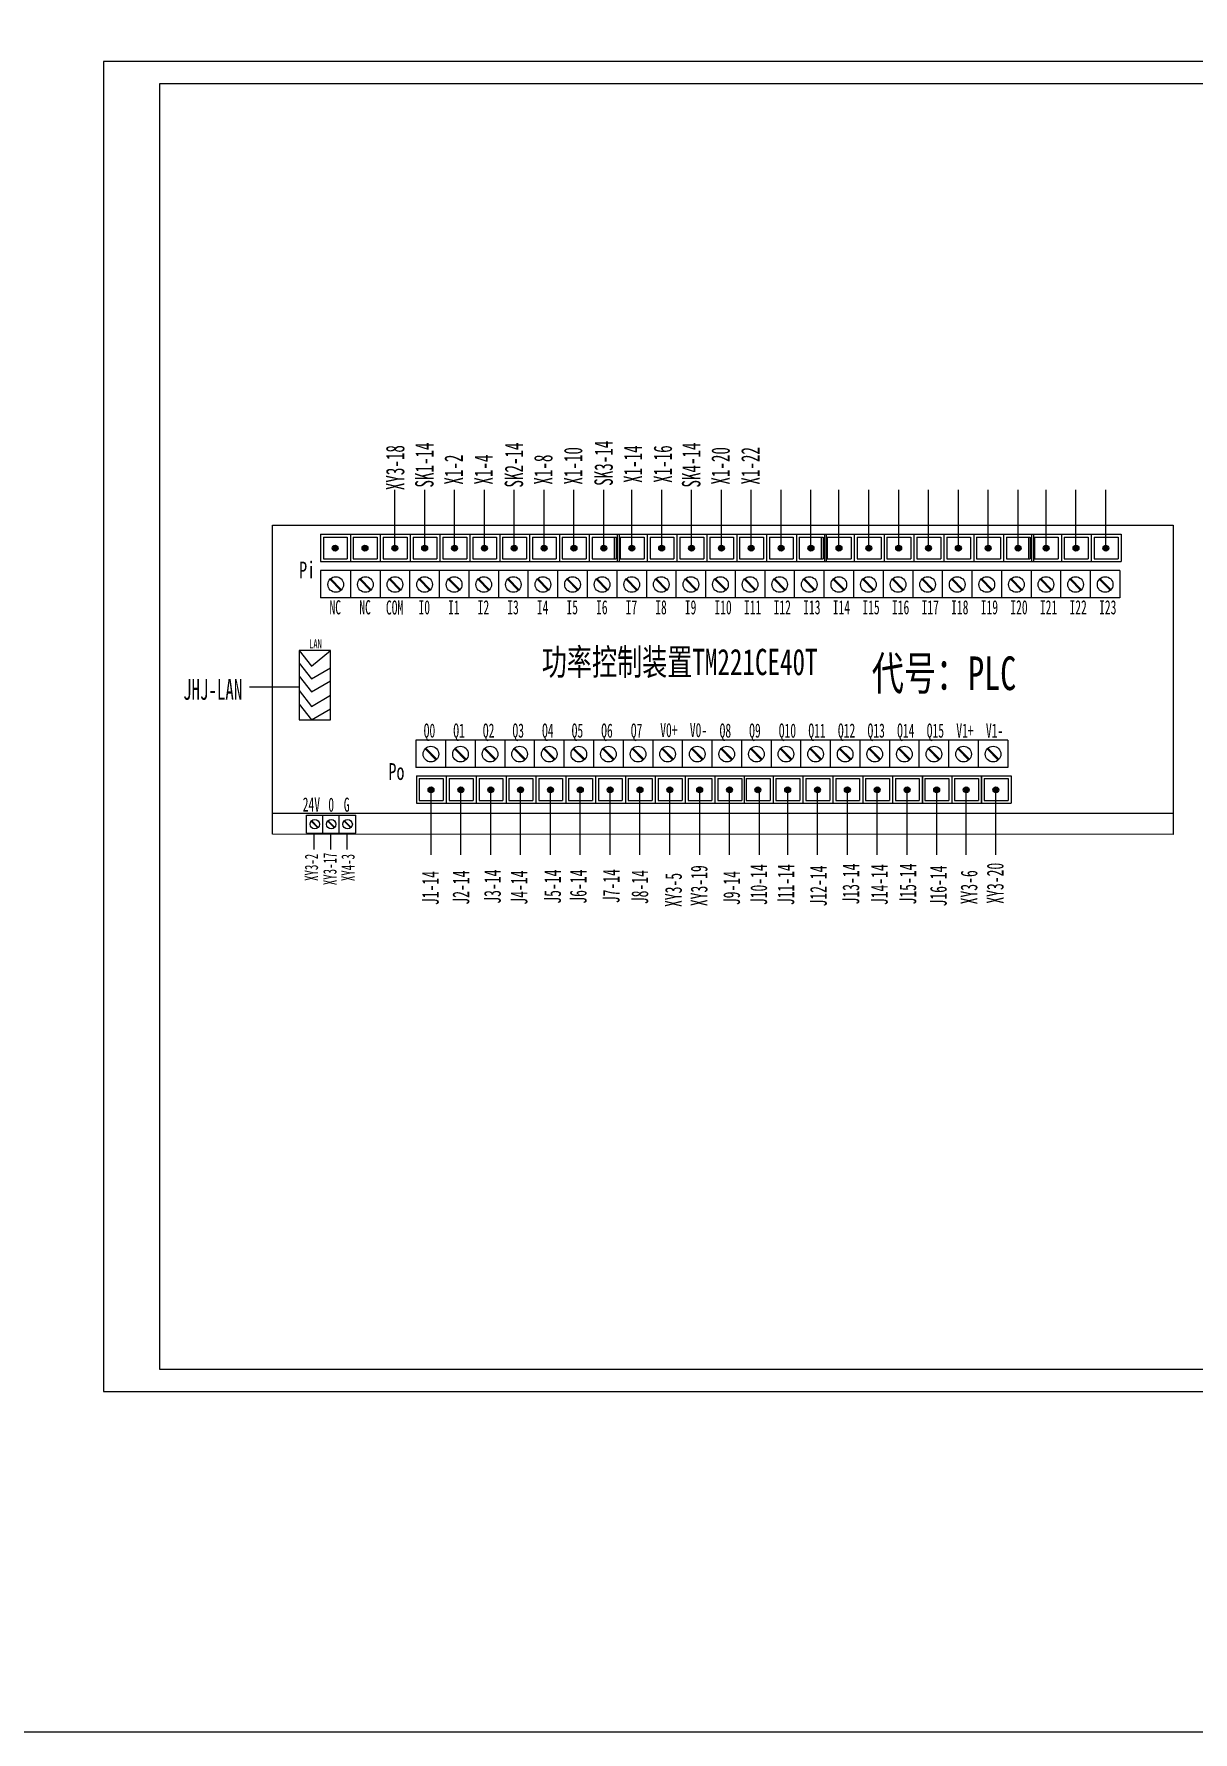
# Model space of a CAD drawing. Header units: millimetres. Extents: x -2527 to 7788, y -1442 to 1215.
# Drawn here: x 2021 to 2538, y -1442 to -684 of the extents above; entities that cross this region are included whole.
import ezdxf

# ---------------------------------------------------------------- set-up
doc = ezdxf.new("R2010")
doc.units = ezdxf.units.MM
doc.header["$MEASUREMENT"] = 0
doc.styles.get("Standard").update_dxf_attribs({"font": '', "width": 0.7, "height": 6})
doc.styles.get('Standard').set_extended_font_data('SimSun')

msp = doc.modelspace()

# ---------------------------------------------------------------- hatches: boundary and pattern name
for points in [[(2155.24, -914.84, -1), (2155.24, -912.2, -1)], [(2168.57, -914.84, -1), (2168.57, -912.2, -1)], [(2181.9, -914.84, -1), (2181.9, -912.2, -1)], [(2195.23, -914.84, -1), (2195.23, -912.2, -1)], [(2208.56, -914.84, -1), (2208.56, -912.2, -1)], [(2221.89, -914.84, -1), (2221.89, -912.2, -1)], [(2235.22, -914.84, -1), (2235.22, -912.2, -1)], [(2248.55, -914.84, -1), (2248.55, -912.2, -1)], [(2261.88, -914.84, -1), (2261.88, -912.2, -1)], [(2275.21, -914.84, -1), (2275.21, -912.2, -1)], [(2287.73, -914.84, -1), (2287.73, -912.2, -1)], [(2301.06, -914.84, -1), (2301.06, -912.2, -1)], [(2314.39, -914.84, -1), (2314.39, -912.2, -1)], [(2327.72, -914.84, -1), (2327.72, -912.2, -1)], [(2341.05, -914.84, -1), (2341.05, -912.2, -1)], [(2354.38, -914.84, -1), (2354.38, -912.2, -1)], [(2367.71, -914.84, -1), (2367.71, -912.2, -1)], [(2380.23, -914.84, -1), (2380.23, -912.2, -1)], [(2393.56, -914.84, -1), (2393.56, -912.2, -1)], [(2406.89, -914.84, -1), (2406.89, -912.2, -1)], [(2420.22, -914.84, -1), (2420.22, -912.2, -1)], [(2433.55, -914.84, -1), (2433.55, -912.2, -1)], [(2446.88, -914.84, -1), (2446.88, -912.2, -1)], [(2460.21, -914.84, -1), (2460.21, -912.2, -1)], [(2472.73, -914.84, -1), (2472.73, -912.2, -1)], [(2486.06, -914.84, -1), (2486.06, -912.2, -1)], [(2499.39, -914.84, -1), (2499.39, -912.2, -1)], [(2198.05, -1022.71, -1), (2198.05, -1020.07, -1)], [(2211.38, -1022.71, -1), (2211.38, -1020.07, -1)], [(2224.72, -1022.71, -1), (2224.72, -1020.07, -1)], [(2238.05, -1022.71, -1), (2238.05, -1020.07, -1)], [(2251.38, -1022.71, -1), (2251.38, -1020.07, -1)], [(2264.71, -1022.71, -1), (2264.71, -1020.07, -1)], [(2278.04, -1022.71, -1), (2278.04, -1020.07, -1)], [(2291.37, -1022.71, -1), (2291.37, -1020.07, -1)], [(2304.7, -1022.71, -1), (2304.7, -1020.07, -1)], [(2318.03, -1022.71, -1), (2318.03, -1020.07, -1)], [(2331.36, -1022.71, -1), (2331.36, -1020.07, -1)], [(2343.99, -1022.71, -1), (2343.99, -1020.07, -1)], [(2357.32, -1022.71, -1), (2357.32, -1020.07, -1)], [(2370.65, -1022.71, -1), (2370.65, -1020.07, -1)], [(2383.98, -1022.71, -1), (2383.98, -1020.07, -1)], [(2397.31, -1022.71, -1), (2397.31, -1020.07, -1)], [(2410.64, -1022.71, -1), (2410.64, -1020.07, -1)], [(2423.86, -1022.71, -1), (2423.86, -1020.07, -1)], [(2437.07, -1022.71, -1), (2437.07, -1020.07, -1)], [(2450.29, -1022.71, -1), (2450.29, -1020.07, -1)]]:
    msp.add_hatch(color=0).paths.add_polyline_path(points)

# ---------------------------------------------------------------- linework, layer by layer
at = {"color": 0}
for p, q in [((2181.9, -913.52), (2181.9, -887.47)), ((2195.23, -913.52), (2195.23, -887.47)), ((2208.56, -913.52), (2208.56, -887.47)), ((2221.89, -913.52), (2221.89, -887.47)), ((2235.22, -913.52), (2235.22, -887.47)), ((2248.55, -913.52), (2248.55, -887.47)), ((2261.88, -913.52), (2261.88, -887.47)), ((2275.21, -913.52), (2275.21, -887.47)), ((2287.73, -913.52), (2287.73, -887.47)), ((2301.06, -913.52), (2301.06, -887.47)), ((2314.39, -913.52), (2314.39, -887.47)), ((2327.72, -913.52), (2327.72, -887.47)), ((2341.05, -913.52), (2341.05, -887.47)), ((2354.38, -913.52), (2354.38, -887.47)), ((2367.71, -913.52), (2367.71, -887.47)), ((2380.23, -913.52), (2380.23, -887.47)), ((2393.56, -913.52), (2393.56, -887.47)), ((2406.89, -913.52), (2406.89, -887.47)), ((2420.22, -913.52), (2420.22, -887.47)), ((2433.55, -913.52), (2433.55, -887.47)), ((2446.88, -913.52), (2446.88, -887.47)), ((2460.21, -913.52), (2460.21, -887.47)), ((2472.73, -913.52), (2472.73, -887.47)), ((2486.06, -913.52), (2486.06, -887.47)), ((2499.39, -913.52), (2499.39, -887.47)), ((2148.74, -907.26), (2162.07, -907.26)), ((2148.74, -907.26), (2148.74, -919.49)), ((2150.02, -908.53), (2150.02, -918.31)), ((2150.02, -908.53), (2160.68, -908.53)), ((2160.68, -908.53), (2160.68, -918.31)), ((2162.07, -907.26), (2162.07, -919.49)), ((2162.07, -907.26), (2175.4, -907.26)), ((2162.07, -907.26), (2162.07, -919.49)), ((2163.35, -908.53), (2163.35, -918.31)), ((2163.35, -908.53), (2174.01, -908.53)), ((2174.01, -908.53), (2174.01, -918.31)), ((2175.4, -907.26), (2175.4, -919.49)), ((2175.4, -907.26), (2188.73, -907.26)), ((2175.4, -907.26), (2175.4, -919.49)), ((2176.68, -908.53), (2176.68, -918.31)), ((2176.68, -908.53), (2187.35, -908.53)), ((2187.35, -908.53), (2187.35, -918.31)), ((2188.73, -907.26), (2202.06, -907.26)), ((2188.73, -907.26), (2188.73, -919.49)), ((2188.73, -907.26), (2188.73, -919.49)), ((2190.01, -908.53), (2200.68, -908.53)), ((2190.01, -908.53), (2190.01, -918.31)), ((2200.68, -908.53), (2200.68, -918.31)), ((2202.06, -907.26), (2202.06, -919.49)), ((2202.06, -907.26), (2215.39, -907.26)), ((2202.06, -907.26), (2202.06, -919.49)), ((2203.34, -908.53), (2203.34, -918.31)), ((2203.34, -908.53), (2214.01, -908.53)), ((2214.01, -908.53), (2214.01, -918.31)), ((2215.39, -907.26), (2228.72, -907.26)), ((2215.39, -907.26), (2215.39, -919.49)), ((2215.39, -907.26), (2215.39, -919.49)), ((2216.67, -908.53), (2227.34, -908.53)), ((2216.67, -908.53), (2216.67, -918.31)), ((2227.34, -908.53), (2227.34, -918.31)), ((2228.72, -907.26), (2242.06, -907.26)), ((2228.72, -907.26), (2228.72, -919.49)), ((2228.72, -907.26), (2228.72, -919.49)), ((2230, -908.53), (2240.67, -908.53)), ((2230, -908.53), (2230, -918.31)), ((2240.67, -908.53), (2240.67, -918.31)), ((2242.06, -907.26), (2242.06, -919.49)), ((2242.06, -907.26), (2242.06, -919.49)), ((2242.06, -907.26), (2255.39, -907.26)), ((2243.33, -908.53), (2243.33, -918.31)), ((2243.33, -908.53), (2254, -908.53)), ((2254, -908.53), (2254, -918.31)), ((2255.39, -907.26), (2255.39, -919.49)), ((2255.39, -907.26), (2268.72, -907.26)), ((2255.39, -907.26), (2255.39, -919.49)), ((2256.66, -908.53), (2256.66, -918.31)), ((2256.66, -908.53), (2267.33, -908.53)), ((2267.33, -908.53), (2267.33, -918.31)), ((2268.72, -907.26), (2282.05, -907.26)), ((2268.72, -907.26), (2268.72, -919.49)), ((2268.72, -907.26), (2268.72, -919.49)), ((2269.99, -908.53), (2280.66, -908.53)), ((2269.99, -908.53), (2269.99, -918.31)), ((2279.84, -908.53), (2279.84, -918.31)), ((2280.66, -908.53), (2280.66, -918.31)), ((2281.23, -907.26), (2294.56, -907.26)), ((2281.23, -907.26), (2281.23, -919.49)), ((2281.23, -907.26), (2281.23, -919.49)), ((2282.05, -907.26), (2282.05, -919.49)), ((2282.05, -907.26), (2282.05, -919.49)), ((2282.51, -908.53), (2293.17, -908.53)), ((2282.51, -908.53), (2282.51, -918.31)), ((2293.17, -908.53), (2293.17, -918.31)), ((2294.56, -907.26), (2294.56, -919.49)), ((2294.56, -907.26), (2307.89, -907.26)), ((2294.56, -907.26), (2294.56, -919.49)), ((2295.84, -908.53), (2295.84, -918.31)), ((2295.84, -908.53), (2306.51, -908.53)), ((2306.51, -908.53), (2306.51, -918.31)), ((2307.89, -907.26), (2321.22, -907.26)), ((2307.89, -907.26), (2307.89, -919.49)), ((2307.89, -907.26), (2307.89, -919.49)), ((2309.17, -908.53), (2319.84, -908.53)), ((2309.17, -908.53), (2309.17, -918.31)), ((2319.84, -908.53), (2319.84, -918.31)), ((2321.22, -907.26), (2334.55, -907.26)), ((2321.22, -907.26), (2321.22, -919.49)), ((2321.22, -907.26), (2321.22, -919.49)), ((2322.5, -908.53), (2333.17, -908.53)), ((2322.5, -908.53), (2322.5, -918.31)), ((2333.17, -908.53), (2333.17, -918.31)), ((2334.55, -907.26), (2334.55, -919.49)), ((2334.55, -907.26), (2334.55, -919.49)), ((2334.55, -907.26), (2347.88, -907.26)), ((2335.83, -908.53), (2335.83, -918.31)), ((2335.83, -908.53), (2346.5, -908.53)), ((2346.5, -908.53), (2346.5, -918.31)), ((2347.88, -907.26), (2347.88, -919.49)), ((2347.88, -907.26), (2361.22, -907.26)), ((2347.88, -907.26), (2347.88, -919.49)), ((2349.16, -908.53), (2349.16, -918.31)), ((2349.16, -908.53), (2359.83, -908.53)), ((2359.83, -908.53), (2359.83, -918.31)), ((2361.22, -907.26), (2374.55, -907.26)), ((2361.22, -907.26), (2361.22, -919.49)), ((2361.22, -907.26), (2361.22, -919.49)), ((2362.49, -908.53), (2373.16, -908.53)), ((2362.49, -908.53), (2362.49, -918.31)), ((2372.34, -908.53), (2372.34, -918.31)), ((2373.16, -908.53), (2373.16, -918.31)), ((2373.73, -907.26), (2387.06, -907.26)), ((2373.73, -907.26), (2373.73, -919.49)), ((2373.73, -907.26), (2373.73, -919.49)), ((2374.55, -907.26), (2374.55, -919.49)), ((2374.55, -907.26), (2374.55, -919.49)), ((2375.01, -908.53), (2385.67, -908.53)), ((2375.01, -908.53), (2375.01, -918.31)), ((2385.67, -908.53), (2385.67, -918.31)), ((2387.06, -907.26), (2387.06, -919.49)), ((2387.06, -907.26), (2400.39, -907.26)), ((2387.06, -907.26), (2387.06, -919.49)), ((2388.34, -908.53), (2388.34, -918.31)), ((2388.34, -908.53), (2399, -908.53)), ((2399, -908.53), (2399, -918.31)), ((2400.39, -907.26), (2413.72, -907.26)), ((2400.39, -907.26), (2400.39, -919.49)), ((2400.39, -907.26), (2400.39, -919.49)), ((2401.67, -908.53), (2412.33, -908.53)), ((2401.67, -908.53), (2401.67, -918.31)), ((2412.33, -908.53), (2412.33, -918.31)), ((2413.72, -907.26), (2427.05, -907.26)), ((2413.72, -907.26), (2413.72, -919.49)), ((2413.72, -907.26), (2413.72, -919.49)), ((2415, -908.53), (2425.67, -908.53)), ((2415, -908.53), (2415, -918.31)), ((2425.67, -908.53), (2425.67, -918.31)), ((2427.05, -907.26), (2427.05, -919.49)), ((2427.05, -907.26), (2427.05, -919.49)), ((2427.05, -907.26), (2440.38, -907.26)), ((2428.33, -908.53), (2428.33, -918.31)), ((2428.33, -908.53), (2439, -908.53)), ((2439, -908.53), (2439, -918.31)), ((2440.38, -907.26), (2440.38, -919.49)), ((2440.38, -907.26), (2453.71, -907.26)), ((2440.38, -907.26), (2440.38, -919.49)), ((2441.66, -908.53), (2441.66, -918.31)), ((2441.66, -908.53), (2452.33, -908.53)), ((2452.33, -908.53), (2452.33, -918.31)), ((2453.71, -907.26), (2467.04, -907.26)), ((2453.71, -907.26), (2453.71, -919.49)), ((2453.71, -907.26), (2453.71, -919.49)), ((2454.99, -908.53), (2465.66, -908.53)), ((2454.99, -908.53), (2454.99, -918.31)), ((2464.84, -908.53), (2464.84, -918.31)), ((2465.66, -908.53), (2465.66, -918.31)), ((2466.23, -907.26), (2479.56, -907.26)), ((2466.23, -907.26), (2466.23, -919.49)), ((2466.23, -907.26), (2466.23, -919.49)), ((2467.04, -907.26), (2467.04, -919.49)), ((2467.04, -907.26), (2467.04, -919.49)), ((2467.51, -908.53), (2478.17, -908.53)), ((2467.51, -908.53), (2467.51, -918.31)), ((2478.17, -908.53), (2478.17, -918.31)), ((2479.56, -907.26), (2479.56, -919.49)), ((2479.56, -907.26), (2492.89, -907.26)), ((2479.56, -907.26), (2479.56, -919.49)), ((2480.84, -908.53), (2480.84, -918.31)), ((2480.84, -908.53), (2491.5, -908.53)), ((2491.5, -908.53), (2491.5, -918.31)), ((2492.89, -907.26), (2506.22, -907.26)), ((2492.89, -907.26), (2492.89, -919.49)), ((2492.89, -907.26), (2492.89, -919.49)), ((2494.17, -908.53), (2504.83, -908.53)), ((2494.17, -908.53), (2494.17, -918.31)), ((2504.83, -908.53), (2504.83, -918.31)), ((2506.22, -907.26), (2506.22, -919.49)), ((2506.22, -907.26), (2506.22, -919.49)), ((2148.74, -919.49), (2162.07, -919.49)), ((2148.74, -923.47), (2148.74, -935.7)), ((2505.64, -923.47), (2148.74, -923.47)), ((2150.02, -918.31), (2160.68, -918.31)), ((2162.07, -919.49), (2175.4, -919.49)), ((2162.07, -923.47), (2162.07, -935.7)), ((2163.35, -918.31), (2174.01, -918.31)), ((2175.29, -923.47), (2175.29, -935.7)), ((2175.4, -919.49), (2188.73, -919.49)), ((2176.68, -918.31), (2187.35, -918.31)), ((2188.5, -923.47), (2188.5, -935.7)), ((2188.73, -919.49), (2202.06, -919.49)), ((2190.01, -918.31), (2200.68, -918.31)), ((2201.71, -923.47), (2201.71, -935.7)), ((2202.06, -919.49), (2215.39, -919.49)), ((2203.34, -918.31), (2214.01, -918.31)), ((2214.93, -923.47), (2214.93, -935.7)), ((2215.39, -919.49), (2228.72, -919.49)), ((2216.67, -918.31), (2227.34, -918.31)), ((2228.14, -923.47), (2228.14, -935.7)), ((2228.14, -923.47), (2228.14, -935.7)), ((2228.72, -919.49), (2242.06, -919.49)), ((2230, -918.31), (2240.67, -918.31)), ((2241.36, -923.47), (2241.36, -935.7)), ((2242.06, -919.49), (2255.39, -919.49)), ((2243.33, -918.31), (2254, -918.31)), ((2254.57, -923.47), (2254.57, -935.7)), ((2255.39, -919.49), (2268.72, -919.49)), ((2256.66, -918.31), (2267.33, -918.31)), ((2267.78, -923.47), (2267.78, -935.7)), ((2268.72, -919.49), (2282.05, -919.49)), ((2269.99, -918.31), (2280.66, -918.31)), ((2281, -923.47), (2281, -935.7)), ((2281, -923.47), (2281, -935.7)), ((2281.23, -919.49), (2294.56, -919.49)), ((2282.51, -918.31), (2293.17, -918.31)), ((2294.21, -923.47), (2294.21, -935.7)), ((2294.56, -919.49), (2307.89, -919.49)), ((2295.84, -918.31), (2306.51, -918.31)), ((2307.43, -923.47), (2307.43, -935.7)), ((2307.89, -919.49), (2321.22, -919.49)), ((2309.17, -918.31), (2319.84, -918.31)), ((2320.64, -923.47), (2320.64, -935.7)), ((2320.64, -923.47), (2320.64, -935.7)), ((2321.22, -919.49), (2334.55, -919.49)), ((2322.5, -918.31), (2333.17, -918.31)), ((2333.86, -923.47), (2333.86, -935.7)), ((2334.55, -919.49), (2347.88, -919.49)), ((2335.83, -918.31), (2346.5, -918.31)), ((2347.07, -923.47), (2347.07, -935.7)), ((2347.88, -919.49), (2361.22, -919.49)), ((2349.16, -918.31), (2359.83, -918.31)), ((2360.28, -923.47), (2360.28, -935.7)), ((2361.22, -919.49), (2374.55, -919.49)), ((2362.49, -918.31), (2373.16, -918.31)), ((2373.5, -923.47), (2373.5, -935.7)), ((2373.5, -923.47), (2373.5, -935.7)), ((2373.73, -919.49), (2387.06, -919.49)), ((2375.01, -918.31), (2385.67, -918.31)), ((2386.71, -923.47), (2386.71, -935.7)), ((2387.06, -919.49), (2400.39, -919.49)), ((2388.34, -918.31), (2399, -918.31)), ((2399.93, -923.47), (2399.93, -935.7)), ((2400.39, -919.49), (2413.72, -919.49)), ((2401.67, -918.31), (2412.33, -918.31)), ((2413.14, -923.47), (2413.14, -935.7)), ((2413.14, -923.47), (2413.14, -935.7)), ((2413.72, -919.49), (2427.05, -919.49)), ((2415, -918.31), (2425.67, -918.31)), ((2426.35, -923.47), (2426.35, -935.7)), ((2427.05, -919.49), (2440.38, -919.49)), ((2428.33, -918.31), (2439, -918.31)), ((2439.57, -923.47), (2439.57, -935.7)), ((2440.38, -919.49), (2453.71, -919.49)), ((2441.66, -918.31), (2452.33, -918.31)), ((2452.78, -923.47), (2452.78, -935.7)), ((2453.71, -919.49), (2467.04, -919.49)), ((2454.99, -918.31), (2465.66, -918.31)), ((2466, -923.47), (2466, -935.7)), ((2466, -923.47), (2466, -935.7)), ((2466.23, -919.49), (2479.56, -919.49)), ((2467.51, -918.31), (2478.17, -918.31)), ((2479.21, -923.47), (2479.21, -935.7)), ((2479.56, -919.49), (2492.89, -919.49)), ((2480.84, -918.31), (2491.5, -918.31)), ((2492.42, -923.47), (2492.42, -935.7)), ((2492.89, -919.49), (2506.22, -919.49)), ((2494.17, -918.31), (2504.83, -918.31)), ((2505.64, -923.47), (2505.64, -935.7)), ((2505.64, -923.47), (2505.64, -935.7)), ((2157.84, -932.34), (2152.91, -927.41)), ((2158, -932.2), (2153.06, -927.26)), ((2158.14, -932.04), (2153.21, -927.11)), ((2171.06, -932.34), (2166.13, -927.41)), ((2171.21, -932.2), (2166.27, -927.26)), ((2171.36, -932.04), (2166.43, -927.11)), ((2184.27, -932.34), (2179.34, -927.41)), ((2184.43, -932.2), (2179.49, -927.26)), ((2184.57, -932.04), (2179.64, -927.11)), ((2197.49, -932.34), (2192.55, -927.41)), ((2197.64, -932.2), (2192.7, -927.26)), ((2197.78, -932.04), (2192.85, -927.11)), ((2210.7, -932.34), (2205.77, -927.41)), ((2210.85, -932.2), (2205.91, -927.26)), ((2211, -932.04), (2206.07, -927.11)), ((2223.91, -932.34), (2218.98, -927.41)), ((2224.07, -932.2), (2219.13, -927.26)), ((2224.21, -932.04), (2219.28, -927.11)), ((2237.13, -932.34), (2232.2, -927.41)), ((2237.28, -932.2), (2232.34, -927.26)), ((2237.43, -932.04), (2232.5, -927.11)), ((2250.34, -932.34), (2245.41, -927.41)), ((2250.5, -932.2), (2245.56, -927.26)), ((2250.64, -932.04), (2245.71, -927.11)), ((2263.56, -932.34), (2258.63, -927.41)), ((2263.71, -932.2), (2258.77, -927.26)), ((2263.85, -932.04), (2258.92, -927.11)), ((2276.77, -932.34), (2271.84, -927.41)), ((2276.92, -932.2), (2271.98, -927.26)), ((2277.07, -932.04), (2272.14, -927.11)), ((2289.98, -932.34), (2285.05, -927.41)), ((2290.14, -932.2), (2285.2, -927.26)), ((2290.28, -932.04), (2285.35, -927.11)), ((2303.2, -932.34), (2298.27, -927.41)), ((2303.35, -932.2), (2298.41, -927.26)), ((2303.5, -932.04), (2298.57, -927.11)), ((2316.41, -932.34), (2311.48, -927.41)), ((2316.57, -932.2), (2311.63, -927.26)), ((2316.71, -932.04), (2311.78, -927.11)), ((2329.63, -932.34), (2324.7, -927.41)), ((2329.78, -932.2), (2324.84, -927.26)), ((2329.93, -932.04), (2324.99, -927.11)), ((2342.84, -932.34), (2337.91, -927.41)), ((2342.99, -932.2), (2338.06, -927.26)), ((2343.14, -932.04), (2338.21, -927.11)), ((2356.05, -932.34), (2351.12, -927.41)), ((2356.21, -932.2), (2351.27, -927.26)), ((2356.35, -932.04), (2351.42, -927.11)), ((2369.27, -932.34), (2364.34, -927.41)), ((2369.42, -932.2), (2364.48, -927.26)), ((2369.57, -932.04), (2364.64, -927.11)), ((2382.48, -932.34), (2377.55, -927.41)), ((2382.64, -932.2), (2377.7, -927.26)), ((2382.78, -932.04), (2377.85, -927.11)), ((2395.7, -932.34), (2390.77, -927.41)), ((2395.85, -932.2), (2390.91, -927.26)), ((2396, -932.04), (2391.07, -927.11)), ((2408.91, -932.34), (2403.98, -927.41)), ((2409.07, -932.2), (2404.13, -927.26)), ((2409.21, -932.04), (2404.28, -927.11)), ((2422.13, -932.34), (2417.2, -927.41)), ((2422.28, -932.2), (2417.34, -927.26)), ((2422.42, -932.04), (2417.49, -927.11)), ((2435.34, -932.34), (2430.41, -927.41)), ((2435.49, -932.2), (2430.55, -927.26)), ((2435.64, -932.04), (2430.71, -927.11)), ((2448.55, -932.34), (2443.62, -927.41)), ((2448.71, -932.2), (2443.77, -927.26)), ((2448.85, -932.04), (2443.92, -927.11)), ((2461.77, -932.34), (2456.84, -927.41)), ((2461.92, -932.2), (2456.98, -927.26)), ((2462.07, -932.04), (2457.14, -927.11)), ((2474.98, -932.34), (2470.05, -927.41)), ((2475.14, -932.2), (2470.2, -927.26)), ((2475.28, -932.04), (2470.35, -927.11)), ((2488.2, -932.34), (2483.27, -927.41)), ((2488.35, -932.2), (2483.41, -927.26)), ((2488.49, -932.04), (2483.56, -927.11)), ((2501.41, -932.34), (2496.48, -927.41)), ((2501.56, -932.2), (2496.62, -927.26)), ((2501.71, -932.04), (2496.78, -927.11)), ((2505.64, -935.7), (2148.74, -935.7)), ((2139.11, -959.21), (2144.67, -966.25)), ((2153.21, -959.21), (2139.11, -959.21)), ((2139.11, -959.21), (2139.11, -990.11)), ((2144.67, -966.25), (2153.21, -959.21)), ((2153.21, -990.11), (2153.21, -959.21)), ((2139.11, -964.85), (2144.67, -971.89)), ((2139.11, -970.67), (2144.67, -977.72)), ((2144.67, -971.89), (2153.21, -966.96)), ((2139.11, -977.1), (2144.67, -984.15)), ((2144.67, -977.72), (2153.21, -972.78)), ((2139.11, -983.13), (2144.67, -990.17)), ((2144.67, -984.15), (2153.21, -979.21)), ((2144.67, -990.17), (2153.21, -985.24)), ((2139.11, -990.11), (2153.21, -990.11)), ((2455.61, -999.23), (2191.32, -999.23)), ((2191.32, -999.23), (2191.32, -1011.45)), ((2204.54, -999.23), (2204.54, -1011.45)), ((2217.75, -999.23), (2217.75, -1011.45)), ((2230.97, -999.23), (2230.97, -1011.45)), ((2230.97, -999.23), (2230.97, -1011.45)), ((2244.18, -999.23), (2244.18, -1011.45)), ((2257.39, -999.23), (2257.39, -1011.45)), ((2270.61, -999.23), (2270.61, -1011.45)), ((2283.82, -999.23), (2283.82, -1011.45)), ((2297.04, -999.23), (2297.04, -1011.45)), ((2310.25, -999.23), (2310.25, -1011.45)), ((2323.46, -999.23), (2323.46, -1011.45)), ((2336.68, -999.23), (2336.68, -1011.45)), ((2336.68, -999.23), (2336.68, -1011.45)), ((2349.89, -999.23), (2349.89, -1011.45)), ((2363.11, -999.23), (2363.11, -1011.45)), ((2376.32, -999.23), (2376.32, -1011.45)), ((2389.53, -999.23), (2389.53, -1011.45)), ((2402.75, -999.23), (2402.75, -1011.45)), ((2415.96, -999.23), (2415.96, -1011.45)), ((2415.96, -999.23), (2415.96, -1011.45)), ((2429.18, -999.23), (2429.18, -1011.45)), ((2429.18, -999.23), (2429.18, -1011.45)), ((2442.39, -999.23), (2442.39, -1011.45)), ((2442.39, -999.23), (2442.39, -1011.45)), ((2455.61, -999.23), (2455.61, -1011.45)), ((2200.31, -1008.1), (2195.38, -1003.17)), ((2200.46, -1007.95), (2195.52, -1003.02)), ((2200.61, -1007.8), (2195.68, -1002.87)), ((2213.52, -1008.1), (2208.59, -1003.17)), ((2213.68, -1007.95), (2208.74, -1003.02)), ((2213.82, -1007.8), (2208.89, -1002.87)), ((2226.74, -1008.1), (2221.81, -1003.17)), ((2226.89, -1007.95), (2221.95, -1003.02)), ((2227.04, -1007.8), (2222.1, -1002.87)), ((2239.95, -1008.1), (2235.02, -1003.17)), ((2240.1, -1007.95), (2235.17, -1003.02)), ((2240.25, -1007.8), (2235.32, -1002.87)), ((2253.16, -1008.1), (2248.23, -1003.17)), ((2253.32, -1007.95), (2248.38, -1003.02)), ((2253.46, -1007.8), (2248.53, -1002.87)), ((2266.38, -1008.1), (2261.45, -1003.17)), ((2266.53, -1007.95), (2261.59, -1003.02)), ((2266.68, -1007.8), (2261.75, -1002.87)), ((2279.59, -1008.1), (2274.66, -1003.17)), ((2279.75, -1007.95), (2274.81, -1003.02)), ((2279.89, -1007.8), (2274.96, -1002.87)), ((2292.81, -1008.1), (2287.88, -1003.17)), ((2292.96, -1007.95), (2288.02, -1003.02)), ((2293.11, -1007.8), (2288.18, -1002.87)), ((2306.02, -1008.1), (2301.09, -1003.17)), ((2306.18, -1007.95), (2301.24, -1003.02)), ((2306.32, -1007.8), (2301.39, -1002.87)), ((2319.24, -1008.1), (2314.3, -1003.17)), ((2319.39, -1007.95), (2314.45, -1003.02)), ((2319.53, -1007.8), (2314.6, -1002.87)), ((2332.45, -1008.1), (2327.52, -1003.17)), ((2332.6, -1007.95), (2327.66, -1003.02)), ((2332.75, -1007.8), (2327.82, -1002.87)), ((2345.66, -1008.1), (2340.73, -1003.17)), ((2345.82, -1007.95), (2340.88, -1003.02)), ((2345.96, -1007.8), (2341.03, -1002.87)), ((2358.88, -1008.1), (2353.95, -1003.17)), ((2359.03, -1007.95), (2354.09, -1003.02)), ((2359.18, -1007.8), (2354.25, -1002.87)), ((2372.09, -1008.1), (2367.16, -1003.17)), ((2372.25, -1007.95), (2367.31, -1003.02)), ((2372.39, -1007.8), (2367.46, -1002.87)), ((2385.31, -1008.1), (2380.38, -1003.17)), ((2385.46, -1007.95), (2380.52, -1003.02)), ((2385.6, -1007.8), (2380.67, -1002.87)), ((2398.52, -1008.1), (2393.59, -1003.17)), ((2398.67, -1007.95), (2393.73, -1003.02)), ((2398.82, -1007.8), (2393.89, -1002.87)), ((2411.73, -1008.1), (2406.8, -1003.17)), ((2411.89, -1007.95), (2406.95, -1003.02)), ((2412.03, -1007.8), (2407.1, -1002.87)), ((2424.95, -1008.1), (2420.02, -1003.17)), ((2425.1, -1007.95), (2420.16, -1003.02)), ((2425.25, -1007.8), (2420.32, -1002.87)), ((2438.16, -1008.1), (2433.23, -1003.17)), ((2438.32, -1007.95), (2433.38, -1003.02)), ((2438.46, -1007.8), (2433.53, -1002.87)), ((2451.38, -1008.1), (2446.45, -1003.17)), ((2451.53, -1007.95), (2446.59, -1003.02)), ((2451.68, -1007.8), (2446.75, -1002.87)), ((2455.61, -1011.45), (2191.32, -1011.45)), ((2191.56, -1015.13), (2191.56, -1027.35)), ((2191.56, -1015.13), (2204.89, -1015.13)), ((2204.89, -1015.13), (2218.22, -1015.13)), ((2204.89, -1015.13), (2204.89, -1027.35)), ((2204.89, -1015.13), (2204.89, -1027.35)), ((2218.22, -1015.13), (2231.55, -1015.13)), ((2218.22, -1015.13), (2218.22, -1027.35)), ((2218.22, -1015.13), (2218.22, -1027.35)), ((2231.55, -1015.13), (2231.55, -1027.35)), ((2231.55, -1015.13), (2231.55, -1027.35)), ((2231.55, -1015.13), (2244.88, -1015.13)), ((2244.88, -1015.13), (2258.21, -1015.13)), ((2244.88, -1015.13), (2244.88, -1027.35)), ((2244.88, -1015.13), (2244.88, -1027.35)), ((2258.21, -1015.13), (2271.54, -1015.13)), ((2258.21, -1015.13), (2258.21, -1027.35)), ((2258.21, -1015.13), (2258.21, -1027.35)), ((2271.54, -1015.13), (2271.54, -1027.35)), ((2271.54, -1015.13), (2271.54, -1027.35)), ((2271.54, -1015.13), (2284.87, -1015.13)), ((2284.87, -1015.13), (2298.2, -1015.13)), ((2284.87, -1015.13), (2284.87, -1027.35)), ((2284.87, -1015.13), (2284.87, -1027.35)), ((2298.2, -1015.13), (2311.53, -1015.13)), ((2298.2, -1015.13), (2298.2, -1027.35)), ((2298.2, -1015.13), (2298.2, -1027.35)), ((2311.53, -1015.13), (2324.86, -1015.13)), ((2311.53, -1015.13), (2311.53, -1027.35)), ((2311.53, -1015.13), (2311.53, -1027.35)), ((2311.53, -1015.13), (2311.53, -1027.35)), ((2311.53, -1015.13), (2311.53, -1027.35)), ((2324.86, -1015.13), (2338.19, -1015.13)), ((2324.86, -1015.13), (2324.86, -1027.35)), ((2324.86, -1015.13), (2324.86, -1027.35)), ((2337.49, -1015.13), (2350.82, -1015.13)), ((2337.82, -1015.13), (2337.82, -1027.35)), ((2350.82, -1015.13), (2350.82, -1027.35)), ((2350.82, -1015.13), (2350.82, -1027.35)), ((2350.82, -1015.13), (2364.15, -1015.13)), ((2364.15, -1015.13), (2377.48, -1015.13)), ((2364.15, -1015.13), (2364.15, -1027.35)), ((2364.15, -1015.13), (2364.15, -1027.35)), ((2377.48, -1015.13), (2390.82, -1015.13)), ((2377.48, -1015.13), (2377.48, -1027.35)), ((2377.48, -1015.13), (2377.48, -1027.35)), ((2390.82, -1015.13), (2404.15, -1015.13)), ((2390.82, -1015.13), (2390.82, -1027.35)), ((2390.82, -1015.13), (2390.82, -1027.35)), ((2390.82, -1015.13), (2390.82, -1027.35)), ((2390.82, -1015.13), (2390.82, -1027.35)), ((2404.15, -1015.13), (2417.48, -1015.13)), ((2404.15, -1015.13), (2404.15, -1027.35)), ((2404.15, -1015.13), (2404.15, -1027.35)), ((2417.36, -1015.13), (2430.69, -1015.13)), ((2417.36, -1015.13), (2417.36, -1027.35)), ((2417.36, -1015.13), (2417.36, -1027.35)), ((2417.48, -1015.13), (2417.48, -1027.35)), ((2417.48, -1015.13), (2417.48, -1027.35)), ((2417.48, -1015.13), (2417.48, -1027.35)), ((2417.48, -1015.13), (2417.48, -1027.35)), ((2417.48, -1015.13), (2417.48, -1027.35)), ((2417.48, -1015.13), (2417.48, -1027.35)), ((2430.57, -1015.13), (2443.9, -1015.13)), ((2430.57, -1015.13), (2430.57, -1027.35)), ((2430.57, -1015.13), (2430.57, -1027.35)), ((2430.69, -1015.13), (2430.69, -1027.35)), ((2430.69, -1015.13), (2430.69, -1027.35)), ((2430.69, -1015.13), (2430.69, -1027.35)), ((2430.69, -1015.13), (2430.69, -1027.35)), ((2430.69, -1015.13), (2430.69, -1027.35)), ((2430.69, -1015.13), (2430.69, -1027.35)), ((2443.79, -1015.13), (2457.12, -1015.13)), ((2443.79, -1015.13), (2443.79, -1027.35)), ((2443.79, -1015.13), (2443.79, -1027.35)), ((2443.9, -1015.13), (2443.9, -1027.35)), ((2443.9, -1015.13), (2443.9, -1027.35)), ((2443.9, -1015.13), (2443.9, -1027.35)), ((2443.9, -1015.13), (2443.9, -1027.35)), ((2443.9, -1015.13), (2443.9, -1027.35)), ((2443.9, -1015.13), (2443.9, -1027.35)), ((2457.12, -1015.13), (2457.12, -1027.35)), ((2457.12, -1015.13), (2457.12, -1027.35)), ((2457.12, -1015.13), (2457.12, -1027.35)), ((2457.12, -1015.13), (2457.12, -1027.35)), ((2457.12, -1015.13), (2457.12, -1027.35)), ((2457.12, -1015.13), (2457.12, -1027.35)), ((2192.83, -1016.4), (2192.83, -1026.18)), ((2192.83, -1016.4), (2203.5, -1016.4)), ((2198.05, -1050.4), (2198.05, -1021.39)), ((2203.5, -1016.4), (2203.5, -1026.18)), ((2206.16, -1016.4), (2216.83, -1016.4)), ((2206.16, -1016.4), (2206.16, -1026.18)), ((2211.38, -1050.4), (2211.38, -1021.39)), ((2216.83, -1016.4), (2216.83, -1026.18)), ((2219.5, -1016.4), (2230.16, -1016.4)), ((2219.5, -1016.4), (2219.5, -1026.18)), ((2224.72, -1050.4), (2224.72, -1021.39)), ((2230.16, -1016.4), (2230.16, -1026.18)), ((2232.83, -1016.4), (2232.83, -1026.18)), ((2232.83, -1016.4), (2243.49, -1016.4)), ((2238.05, -1050.4), (2238.05, -1021.39)), ((2243.49, -1016.4), (2243.49, -1026.18)), ((2246.16, -1016.4), (2256.82, -1016.4)), ((2246.16, -1016.4), (2246.16, -1026.18)), ((2251.38, -1050.4), (2251.38, -1021.39)), ((2256.82, -1016.4), (2256.82, -1026.18)), ((2259.49, -1016.4), (2270.15, -1016.4)), ((2259.49, -1016.4), (2259.49, -1026.18)), ((2264.71, -1050.4), (2264.71, -1021.39)), ((2270.15, -1016.4), (2270.15, -1026.18)), ((2272.82, -1016.4), (2272.82, -1026.18)), ((2272.82, -1016.4), (2283.48, -1016.4)), ((2278.04, -1050.4), (2278.04, -1021.39)), ((2283.48, -1016.4), (2283.48, -1026.18)), ((2286.15, -1016.4), (2296.81, -1016.4)), ((2286.15, -1016.4), (2286.15, -1026.18)), ((2291.37, -1050.4), (2291.37, -1021.39)), ((2296.81, -1016.4), (2296.81, -1026.18)), ((2299.48, -1016.4), (2310.14, -1016.4)), ((2299.48, -1016.4), (2299.48, -1026.18)), ((2304.7, -1050.4), (2304.7, -1021.39)), ((2310.14, -1016.4), (2310.14, -1026.18)), ((2312.81, -1016.4), (2323.47, -1016.4)), ((2312.81, -1016.4), (2312.81, -1026.18)), ((2318.03, -1050.4), (2318.03, -1021.39)), ((2323.47, -1016.4), (2323.47, -1026.18)), ((2326.14, -1016.4), (2336.8, -1016.4)), ((2326.14, -1016.4), (2326.14, -1026.18)), ((2331.36, -1050.4), (2331.36, -1021.39)), ((2336.8, -1016.4), (2336.8, -1026.18)), ((2338.77, -1016.4), (2349.44, -1016.4)), ((2338.77, -1016.4), (2338.77, -1026.18)), ((2344.69, -1050.4), (2344.69, -1021.39)), ((2349.44, -1016.4), (2349.44, -1026.18)), ((2352.1, -1016.4), (2352.1, -1026.18)), ((2352.1, -1016.4), (2362.77, -1016.4)), ((2357.32, -1050.4), (2357.32, -1021.39)), ((2362.77, -1016.4), (2362.77, -1026.18)), ((2365.43, -1016.4), (2376.1, -1016.4)), ((2365.43, -1016.4), (2365.43, -1026.18)), ((2370.65, -1050.4), (2370.65, -1021.39)), ((2376.1, -1016.4), (2376.1, -1026.18)), ((2378.76, -1016.4), (2389.43, -1016.4)), ((2378.76, -1016.4), (2378.76, -1026.18)), ((2383.98, -1050.4), (2383.98, -1021.39)), ((2389.43, -1016.4), (2389.43, -1026.18)), ((2392.09, -1016.4), (2402.76, -1016.4)), ((2392.09, -1016.4), (2392.09, -1026.18)), ((2397.31, -1050.4), (2397.31, -1021.39)), ((2402.76, -1016.4), (2402.76, -1026.18)), ((2405.42, -1016.4), (2416.09, -1016.4)), ((2405.42, -1016.4), (2405.42, -1026.18)), ((2410.64, -1050.4), (2410.64, -1021.39)), ((2416.09, -1016.4), (2416.09, -1026.18)), ((2418.64, -1016.4), (2429.3, -1016.4)), ((2418.64, -1016.4), (2418.64, -1026.18)), ((2423.97, -1050.4), (2423.97, -1021.39)), ((2429.3, -1016.4), (2429.3, -1026.18)), ((2431.85, -1016.4), (2442.52, -1016.4)), ((2431.85, -1016.4), (2431.85, -1026.18)), ((2437.07, -1050.4), (2437.07, -1021.39)), ((2442.52, -1016.4), (2442.52, -1026.18)), ((2445.07, -1016.4), (2455.73, -1016.4)), ((2445.07, -1016.4), (2445.07, -1026.18)), ((2450.29, -1050.4), (2450.29, -1021.39)), ((2455.73, -1016.4), (2455.73, -1026.18)), ((2191.56, -1027.35), (2204.89, -1027.35)), ((2192.83, -1026.18), (2203.5, -1026.18)), ((2204.89, -1027.35), (2218.22, -1027.35)), ((2206.16, -1026.18), (2216.83, -1026.18)), ((2218.22, -1027.35), (2231.55, -1027.35)), ((2219.5, -1026.18), (2230.16, -1026.18)), ((2231.55, -1027.35), (2244.88, -1027.35)), ((2232.83, -1026.18), (2243.49, -1026.18)), ((2244.88, -1027.35), (2258.21, -1027.35)), ((2246.16, -1026.18), (2256.82, -1026.18)), ((2258.21, -1027.35), (2271.54, -1027.35)), ((2259.49, -1026.18), (2270.15, -1026.18)), ((2271.54, -1027.35), (2284.87, -1027.35)), ((2272.82, -1026.18), (2283.48, -1026.18)), ((2284.87, -1027.35), (2298.2, -1027.35)), ((2286.15, -1026.18), (2296.81, -1026.18)), ((2298.2, -1027.35), (2311.53, -1027.35)), ((2299.48, -1026.18), (2310.14, -1026.18)), ((2311.53, -1027.35), (2324.86, -1027.35)), ((2312.81, -1026.18), (2323.47, -1026.18)), ((2324.86, -1027.35), (2338.19, -1027.35)), ((2326.14, -1026.18), (2336.8, -1026.18)), ((2337.49, -1027.35), (2350.82, -1027.35)), ((2338.77, -1026.18), (2349.44, -1026.18)), ((2350.82, -1027.35), (2364.15, -1027.35)), ((2352.1, -1026.18), (2362.77, -1026.18)), ((2364.15, -1027.35), (2377.48, -1027.35)), ((2365.43, -1026.18), (2376.1, -1026.18)), ((2377.48, -1027.35), (2390.82, -1027.35)), ((2378.76, -1026.18), (2389.43, -1026.18)), ((2390.82, -1027.35), (2404.15, -1027.35)), ((2392.09, -1026.18), (2402.76, -1026.18)), ((2404.15, -1027.35), (2417.48, -1027.35)), ((2405.42, -1026.18), (2416.09, -1026.18)), ((2417.36, -1027.35), (2430.69, -1027.35)), ((2418.64, -1026.18), (2429.3, -1026.18)), ((2430.57, -1027.35), (2443.9, -1027.35)), ((2431.85, -1026.18), (2442.52, -1026.18)), ((2443.79, -1027.35), (2457.12, -1027.35)), ((2445.07, -1026.18), (2455.73, -1026.18)), ((2142.4, -1040.74), (2142.4, -1032.81)), ((2142.4, -1032.81), (2149.74, -1032.81)), ((2147.54, -1038.38), (2144.58, -1035.42)), ((2147.64, -1038.29), (2144.67, -1035.33)), ((2147.72, -1038.2), (2144.76, -1035.24)), ((2149.74, -1032.81), (2157.07, -1032.81)), ((2149.74, -1040.74), (2149.74, -1032.81)), ((2149.74, -1040.74), (2149.74, -1032.81)), ((2154.88, -1038.38), (2151.92, -1035.42)), ((2154.97, -1038.29), (2152.01, -1035.33)), ((2155.06, -1038.2), (2152.1, -1035.24)), ((2157.07, -1032.81), (2164.41, -1032.81)), ((2157.07, -1040.74), (2157.07, -1032.81)), ((2157.07, -1040.74), (2157.07, -1032.81)), ((2162.21, -1038.38), (2159.25, -1035.42)), ((2162.3, -1038.29), (2159.34, -1035.33)), ((2162.39, -1038.2), (2159.43, -1035.24)), ((2164.41, -1040.74), (2164.41, -1032.81)), ((2164.41, -1040.74), (2164.41, -1032.81)), ((2142.4, -1040.74), (2149.74, -1040.74)), ((2145.93, -1048.09), (2145.93, -1040.74)), ((2149.74, -1040.74), (2157.07, -1040.74)), ((2153.27, -1048.09), (2153.27, -1040.74)), ((2157.07, -1040.74), (2164.41, -1040.74)), ((2160.6, -1048.09), (2160.6, -1040.74))]:
    msp.add_line(p, q, dxfattribs=at)
at = {"color": 0, "lineweight": -3, "ltscale": 1000}
for p, q in [((2127.22, -1041.29), (2127.23, -903.28)), ((2127.23, -903.28), (2529.5, -903.28)), ((2529.5, -903.28), (2529.5, -1041.3)), ((2117.04, -975.35), (2139.11, -975.35)), ((2529.5, -1032.04), (2127.22, -1032.04)), ((2529.5, -1041.3), (2127.22, -1041.29))]:
    msp.add_line(p, q, dxfattribs=at)
at = {"color": 1, "lineweight": -3, "ltscale": 1000}
msp.add_lwpolyline([(-1784.68, -215.41), (7786.06, -215.41), (7786.06, -1442.2), (-1784.68, -1442.2)], close=True, dxfattribs=at)
at = {"color": 0}
for points in [[(2051.86, -1290.13), (2891.86, -1290.13), (2891.86, -696.13), (2051.86, -696.13)], [(2076.86, -1280.13), (2881.86, -1280.13), (2881.86, -706.13), (2076.86, -706.13)]]:
    msp.add_lwpolyline(points, close=True, dxfattribs=at)
for centre, radius in [((2155.24, -913.52), 1.32), ((2168.57, -913.52), 1.32), ((2181.9, -913.52), 1.32), ((2195.23, -913.52), 1.32), ((2208.56, -913.52), 1.32), ((2221.89, -913.52), 1.32), ((2235.22, -913.52), 1.32), ((2248.55, -913.52), 1.32), ((2261.88, -913.52), 1.32), ((2275.21, -913.52), 1.32), ((2287.73, -913.52), 1.32), ((2301.06, -913.52), 1.32), ((2314.39, -913.52), 1.32), ((2327.72, -913.52), 1.32), ((2341.05, -913.52), 1.32), ((2354.38, -913.52), 1.32), ((2367.71, -913.52), 1.32), ((2380.23, -913.52), 1.32), ((2393.56, -913.52), 1.32), ((2406.89, -913.52), 1.32), ((2420.22, -913.52), 1.32), ((2433.55, -913.52), 1.32), ((2446.88, -913.52), 1.32), ((2460.21, -913.52), 1.32), ((2472.73, -913.52), 1.32), ((2486.06, -913.52), 1.32), ((2499.39, -913.52), 1.32), ((2155.53, -929.73), 3.49), ((2168.74, -929.73), 3.49), ((2181.96, -929.73), 3.49), ((2195.17, -929.73), 3.49), ((2208.38, -929.73), 3.49), ((2221.6, -929.73), 3.49), ((2234.81, -929.73), 3.49), ((2248.03, -929.73), 3.49), ((2261.24, -929.73), 3.49), ((2274.45, -929.73), 3.49), ((2287.67, -929.73), 3.49), ((2300.88, -929.73), 3.49), ((2314.1, -929.73), 3.49), ((2327.31, -929.73), 3.49), ((2340.52, -929.73), 3.49), ((2353.74, -929.73), 3.49), ((2366.95, -929.73), 3.49), ((2380.17, -929.73), 3.49), ((2393.38, -929.73), 3.49), ((2406.6, -929.73), 3.49), ((2419.81, -929.73), 3.49), ((2433.02, -929.73), 3.49), ((2446.24, -929.73), 3.49), ((2459.45, -929.73), 3.49), ((2472.67, -929.73), 3.49), ((2485.88, -929.73), 3.49), ((2499.09, -929.73), 3.49), ((2197.99, -1005.48), 3.49), ((2211.21, -1005.48), 3.49), ((2224.42, -1005.48), 3.49), ((2237.63, -1005.48), 3.49), ((2250.85, -1005.48), 3.49), ((2264.06, -1005.48), 3.49), ((2277.28, -1005.48), 3.49), ((2290.49, -1005.48), 3.49), ((2303.71, -1005.48), 3.49), ((2316.92, -1005.48), 3.49), ((2330.13, -1005.48), 3.49), ((2343.35, -1005.48), 3.49), ((2356.56, -1005.48), 3.49), ((2369.78, -1005.48), 3.49), ((2382.99, -1005.48), 3.49), ((2396.2, -1005.48), 3.49), ((2409.42, -1005.48), 3.49), ((2422.63, -1005.48), 3.49), ((2435.85, -1005.48), 3.49), ((2449.06, -1005.48), 3.49), ((2198.05, -1021.39), 1.32), ((2211.38, -1021.39), 1.32), ((2224.72, -1021.39), 1.32), ((2238.05, -1021.39), 1.32), ((2251.38, -1021.39), 1.32), ((2264.71, -1021.39), 1.32), ((2278.04, -1021.39), 1.32), ((2291.37, -1021.39), 1.32), ((2304.7, -1021.39), 1.32), ((2318.03, -1021.39), 1.32), ((2331.36, -1021.39), 1.32), ((2343.99, -1021.39), 1.32), ((2357.32, -1021.39), 1.32), ((2370.65, -1021.39), 1.32), ((2383.98, -1021.39), 1.32), ((2397.31, -1021.39), 1.32), ((2410.64, -1021.39), 1.32), ((2423.86, -1021.39), 1.32), ((2437.07, -1021.39), 1.32), ((2450.29, -1021.39), 1.32), ((2146.15, -1036.81), 2.1), ((2153.49, -1036.81), 2.1), ((2160.82, -1036.81), 2.1)]:
    msp.add_circle(centre, radius, dxfattribs=at)

# ---------------------------------------------------------------- texts
at = {"color": 0, "width": 0.6}
for s, height, p in [('XY3-18', 8.218, (2186.13, -887.6)), ('SK1-14', 8.218, (2199.19, -886.43)), ('X1-2', 8.218, (2212.28, -885.12)), ('X1-4', 8.218, (2225.61, -885.12)), ('SK2-14', 8.218, (2239.19, -886.43)), ('X1-8', 8.218, (2252.27, -885.12)), ('X1-10', 8.218, (2265.6, -885.12)), ('SK3-14', 8.218, (2279.23, -885.64)), ('X1-14', 8.218, (2292.31, -884.34)), ('X1-16', 8.218, (2305.64, -884.34)), ('SK4-14', 8.218, (2318.35, -886.43)), ('X1-20', 8.218, (2331.44, -885.12)), ('X1-22', 8.218, (2344.77, -885.12)), ('XY3-2', 5.929, (2147.6, -1062.11)), ('XY3-17', 5.929, (2155.85, -1064.01)), ('XY4-3', 5.929, (2163.94, -1062.19)), ('J1-14', 7.471, (2201.48, -1072.93)), ('J2-14', 7.471, (2215.12, -1072.71)), ('J3-14', 7.471, (2229.2, -1072.28)), ('J4-14', 7.471, (2241.1, -1072.71)), ('J5-14', 7.471, (2256.04, -1072.28)), ('J6-14', 7.471, (2267.51, -1072.28)), ('J7-14', 7.471, (2282.24, -1072.06)), ('J8-14', 7.471, (2295.01, -1072.5)), ('XY3-5', 7.471, (2310.03, -1073.76)), ('XY3-19', 7.471, (2321.49, -1073.39)), ('J9-14', 7.471, (2336, -1072.93)), ('J10-14', 7.471, (2348.11, -1072.93)), ('J11-14', 7.471, (2360.23, -1072.93)), ('J12-14', 7.471, (2374.75, -1073.53)), ('J13-14', 7.471, (2389.27, -1072.63)), ('J14-14', 7.471, (2401.98, -1072.93)), ('J15-14', 7.471, (2414.7, -1072.63)), ('J16-14', 7.471, (2428.32, -1073.53)), ('XY3-6', 7.471, (2442.02, -1072.58)), ('XY3-20', 7.471, (2453.71, -1072.29))]:
    msp.add_text(s, height=height, rotation=90, dxfattribs=at).set_placement(p)
at = {"color": 0}
for s, height, width, p in [('Pi', 7.513, 0.7, (2139.17, -927.01)), ('NC', 6.311, 0.6, (2152.7, -943.05)), ('NC', 6.311, 0.6, (2166.03, -943.05)), ('COM', 6.311, 0.6, (2177.92, -943.17)), ('I0', 6.311, 0.6, (2192.46, -943.05)), ('I1', 6.311, 0.6, (2205.67, -943.05)), ('I2', 6.311, 0.6, (2218.89, -943.05)), ('I3', 6.311, 0.6, (2232.1, -943.05)), ('I4', 6.311, 0.6, (2245.31, -943.05)), ('I5', 6.311, 0.6, (2258.53, -943.05)), ('I6', 6.311, 0.6, (2271.74, -943.05)), ('I7', 6.311, 0.6, (2284.96, -943.05)), ('I8', 6.311, 0.6, (2298.17, -943.05)), ('I9', 6.311, 0.6, (2311.38, -943.05)), ('I10', 6.311, 0.6, (2324.6, -943.05)), ('I11', 6.311, 0.6, (2337.81, -943.05)), ('I12', 6.311, 0.6, (2351.03, -943.05)), ('I13', 6.311, 0.6, (2364.24, -943.05)), ('I14', 6.311, 0.6, (2377.45, -943.05)), ('I15', 6.311, 0.6, (2390.67, -943.05)), ('I16', 6.311, 0.6, (2403.88, -943.05)), ('I17', 6.311, 0.6, (2417.1, -943.05)), ('I18', 6.311, 0.6, (2430.31, -943.05)), ('I19', 6.311, 0.6, (2443.53, -943.05)), ('I20', 6.311, 0.6, (2456.74, -943.05)), ('I21', 6.311, 0.6, (2469.95, -943.05)), ('I22', 6.311, 0.6, (2483.17, -943.05)), ('I23', 6.311, 0.6, (2496.38, -943.05)), ('功率控制装置TM221CE40T ', 11.7394, 0.7, (2247.51, -970.19)), ('代号：PLC', 15.026, 0.7, (2394.87, -976.88)), ('JHJ-LAN', 9.24, 0.6, (2087.36, -981.23)), ('Q0', 6.311, 0.6, (2194.78, -998.11)), ('Q1', 6.311, 0.6, (2207.99, -998.11)), ('Q2', 6.311, 0.6, (2221.21, -998.11)), ('Q3', 6.311, 0.6, (2234.42, -998.11)), ('Q4', 6.311, 0.6, (2247.63, -998.11)), ('Q5', 6.311, 0.6, (2260.85, -998.11)), ('Q6', 6.311, 0.6, (2274.06, -998.11)), ('Q7', 6.311, 0.6, (2287.28, -998.11)), ('V0+', 6.311, 0.6, (2300.41, -997.89)), ('V0-', 6.311, 0.6, (2313.62, -997.89)), ('Q8', 6.311, 0.6, (2326.92, -998.11)), ('Q9', 6.311, 0.6, (2340.13, -998.11)), ('Q10', 6.311, 0.6, (2353.35, -998.11)), ('Q11', 6.311, 0.6, (2366.56, -998.11)), ('Q12', 6.311, 0.6, (2379.77, -998.11)), ('Q13', 6.311, 0.6, (2392.99, -998.11)), ('Q14', 6.311, 0.6, (2406.2, -998.11)), ('Q15', 6.311, 0.6, (2419.42, -998.11)), ('V1+', 6.311, 0.6, (2432.63, -998.11)), ('V1-', 6.311, 0.6, (2445.85, -998.11)), ('Po', 7.513, 0.7, (2179.04, -1017)), ('24V', 6.311, 0.6, (2140.76, -1031.1)), ('0', 6.31, 0.6, (2152.19, -1031.2)), ('G', 6.31, 0.6, (2159.11, -1031.2))]:
    msp.add_text(s, height=height, dxfattribs=dict(at, width=width)).set_placement(p)
at = {"color": 0, "linetype": 'ByBlock', "width": 0.7}
msp.add_text('LAN', height=3.992, dxfattribs=at).set_placement((2143.61, -958.24))

doc.saveas('drawing.dxf')
